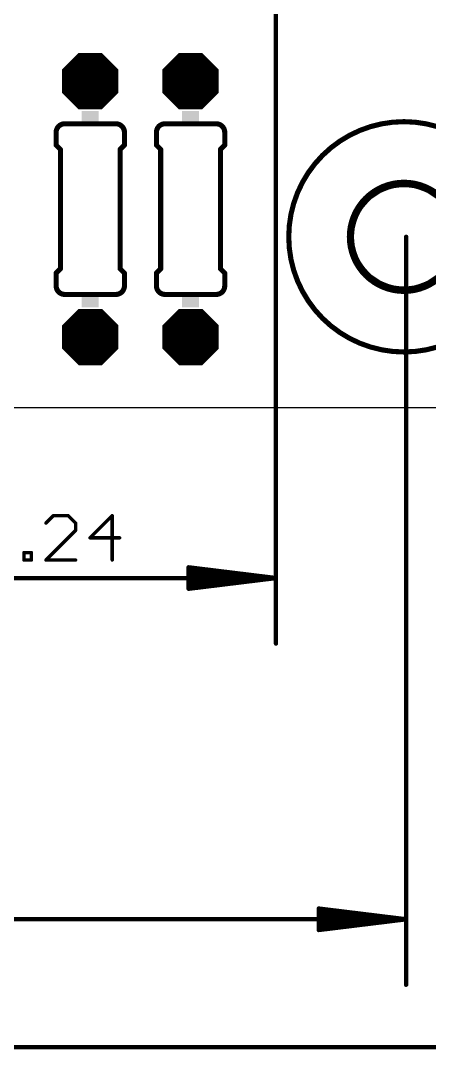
# Model space of a CAD drawing. Extents: x -31 to 85, y -21 to 97.
# Drawn here: x 32.85 to 45.02, y -19.12 to 11.52 of the extents above; entities that cross this region are included whole.
import ezdxf

# ---------------------------------------------------------------- set-up
doc = ezdxf.new("R2010")
doc.units = 0
for name, color, linetype in [('17', 82, 'CONTINUOUS'), ('20', 7, 'CONTINUOUS'), ('21', 253, 'CONTINUOUS'), ('47', 253, 'CONTINUOUS')]:
    doc.layers.add(name, color=color, linetype=linetype)

# ---------------------------------------------------------------- blocks, each defined once
blk = doc.blocks.new('RECT')
blk.add_solid([(-0.5, -0.5), (0.5, -0.5), (-0.5, 0.5), (0.5, 0.5)])
blk = doc.blocks.new('OCTAGONP')
at = {"const_width": 0.5}
blk.add_lwpolyline([(-0.25, -0.1036), (-0.25, 0.1036), (-0.1036, 0.25), (0.1036, 0.25), (0.25, 0.1036), (0.25, -0.1036), (0.1036, -0.25), (-0.1036, -0.25), (-0.25, -0.1036), (-0.25, 0.1036)], dxfattribs=at)

msp = doc.modelspace()

# ---------------------------------------------------------------- linework, layer by layer
at = {"layer": '20'}
msp.add_line((0.01, 0), (49.9745, 0), dxfattribs=at)
msp.add_circle((44.2595, 5.08), 1.5, dxfattribs=at)
at = {"layer": '21'}
for points, const_width in [([(44.2595, 1.651, 1), (44.2595, 8.509, 1), (44.2595, 1.651)], 0.1524), ([(34.163, 8.4455, 0.4142), (33.909, 8.1915)], 0.1524), ([(34.163, 8.4836, 1), (34.163, 8.4074)], 0.0762), ([(34.163, 8.4074, 1), (34.163, 8.4836)], 0.0762), ([(35.941, 8.1915, 0.4142), (35.687, 8.4455)], 0.1524), ([(35.687, 8.4836, 1), (35.687, 8.4074)], 0.0762), ([(35.687, 8.4074, 1), (35.687, 8.4836)], 0.0762), ([(37.1475, 8.4455, 0.4142), (36.8935, 8.1915)], 0.1524), ([(37.1475, 8.4836, 1), (37.1475, 8.4074)], 0.0762), ([(37.1475, 8.4074, 1), (37.1475, 8.4836)], 0.0762), ([(38.9255, 8.1915, 0.4142), (38.6715, 8.4455)], 0.1524), ([(38.6715, 8.4836, 1), (38.6715, 8.4074)], 0.0762), ([(38.6715, 8.4074, 1), (38.6715, 8.4836)], 0.0762), ([(33.9471, 8.1915, 1), (33.8709, 8.1915)], 0.0762), ([(33.8709, 8.1915, 1), (33.9471, 8.1915)], 0.0762), ([(35.9791, 8.1915, 1), (35.9029, 8.1915)], 0.0762), ([(35.9029, 8.1915, 1), (35.9791, 8.1915)], 0.0762), ([(36.9316, 8.1915, 1), (36.8554, 8.1915)], 0.0762), ([(36.8554, 8.1915, 1), (36.9316, 8.1915)], 0.0762), ([(38.9636, 8.1915, 1), (38.8874, 8.1915)], 0.0762), ([(38.8874, 8.1915, 1), (38.9636, 8.1915)], 0.0762), ([(33.8709, 7.8105, 1), (33.9471, 7.8105)], 0.0762), ([(33.9359, 7.8374, 1), (33.8821, 7.7836)], 0.0762), ([(34.0741, 7.6835, 1), (33.9979, 7.6835)], 0.0762), ([(34.0091, 7.6566, 1), (34.0629, 7.7104)], 0.0762), ([(35.8521, 7.6835, 1), (35.7759, 7.6835)], 0.0762), ([(35.7871, 7.7104, 1), (35.8409, 7.6566)], 0.0762), ([(35.9029, 7.8105, 1), (35.9791, 7.8105)], 0.0762), ([(35.9679, 7.7836, 1), (35.9141, 7.8374)], 0.0762), ([(36.8554, 7.8105, 1), (36.9316, 7.8105)], 0.0762), ([(36.9204, 7.8374, 1), (36.8666, 7.7836)], 0.0762), ([(37.0586, 7.6835, 1), (36.9824, 7.6835)], 0.0762), ([(36.9936, 7.6566, 1), (37.0474, 7.7104)], 0.0762), ([(38.8366, 7.6835, 1), (38.7604, 7.6835)], 0.0762), ([(38.7716, 7.7104, 1), (38.8254, 7.6566)], 0.0762), ([(38.8874, 7.8105, 1), (38.9636, 7.8105)], 0.0762), ([(38.9524, 7.7836, 1), (38.8986, 7.8374)], 0.0762), ([(44.2595, 3.48, 1), (44.2595, 6.68, 1), (44.2595, 3.48)], 0.2032), ([(33.9471, 4.0005, 1), (33.8709, 4.0005)], 0.0762), ([(33.8821, 4.0274, 1), (33.9359, 3.9736)], 0.0762), ([(33.9979, 4.1275, 1), (34.0741, 4.1275)], 0.0762), ([(34.0629, 4.1006, 1), (34.0091, 4.1544)], 0.0762), ([(35.7759, 4.1275, 1), (35.8521, 4.1275)], 0.0762), ([(35.8409, 4.1544, 1), (35.7871, 4.1006)], 0.0762), ([(35.9791, 4.0005, 1), (35.9029, 4.0005)], 0.0762), ([(35.9141, 3.9736, 1), (35.9679, 4.0274)], 0.0762), ([(36.9316, 4.0005, 1), (36.8554, 4.0005)], 0.0762), ([(36.8666, 4.0274, 1), (36.9204, 3.9736)], 0.0762), ([(36.9824, 4.1275, 1), (37.0586, 4.1275)], 0.0762), ([(37.0474, 4.1006, 1), (36.9936, 4.1544)], 0.0762), ([(38.7604, 4.1275, 1), (38.8366, 4.1275)], 0.0762), ([(38.8254, 4.1544, 1), (38.7716, 4.1006)], 0.0762), ([(38.9636, 4.0005, 1), (38.8874, 4.0005)], 0.0762), ([(38.8986, 3.9736, 1), (38.9524, 4.0274)], 0.0762), ([(33.909, 3.6195, 0.4142), (34.163, 3.3655)], 0.1524), ([(33.9471, 3.6195, 1), (33.8709, 3.6195)], 0.0762), ([(35.687, 3.3655, 0.4142), (35.941, 3.6195)], 0.1524), ([(35.9791, 3.6195, 1), (35.9029, 3.6195)], 0.0762), ([(36.8935, 3.6195, 0.4142), (37.1475, 3.3655)], 0.1524), ([(36.9316, 3.6195, 1), (36.8554, 3.6195)], 0.0762), ([(38.6715, 3.3655, 0.4142), (38.9255, 3.6195)], 0.1524), ([(38.9636, 3.6195, 1), (38.8874, 3.6195)], 0.0762), ([(33.8709, 3.6195, 1), (33.9471, 3.6195)], 0.0762), ([(34.163, 3.4036, 1), (34.163, 3.3274)], 0.0762), ([(34.163, 3.3274, 1), (34.163, 3.4036)], 0.0762), ([(35.687, 3.4036, 1), (35.687, 3.3274)], 0.0762), ([(35.687, 3.3274, 1), (35.687, 3.4036)], 0.0762), ([(35.9029, 3.6195, 1), (35.9791, 3.6195)], 0.0762), ([(36.8554, 3.6195, 1), (36.9316, 3.6195)], 0.0762), ([(37.1475, 3.4036, 1), (37.1475, 3.3274)], 0.0762), ([(37.1475, 3.3274, 1), (37.1475, 3.4036)], 0.0762), ([(38.6715, 3.4036, 1), (38.6715, 3.3274)], 0.0762), ([(38.6715, 3.3274, 1), (38.6715, 3.4036)], 0.0762), ([(38.8874, 3.6195, 1), (38.9636, 3.6195)], 0.0762)]:
    msp.add_lwpolyline(points, format="xyb", dxfattribs=dict(at, const_width=const_width))
at = {"layer": '21', "const_width": 0.1524}
for points in [[(34.163, 8.4455), (35.687, 8.4455)], [(37.1475, 8.4455), (38.6715, 8.4455)], [(33.909, 8.1915), (33.909, 7.8105)], [(35.941, 8.1915), (35.941, 7.8105)], [(36.8935, 8.1915), (36.8935, 7.8105)], [(38.9255, 8.1915), (38.9255, 7.8105)], [(34.036, 7.6835), (33.909, 7.8105)], [(34.036, 4.1275), (34.036, 7.6835)], [(35.814, 7.6835), (35.941, 7.8105)], [(35.814, 4.1275), (35.814, 7.6835)], [(37.0205, 7.6835), (36.8935, 7.8105)], [(37.0205, 4.1275), (37.0205, 7.6835)], [(38.7985, 7.6835), (38.9255, 7.8105)], [(38.7985, 4.1275), (38.7985, 7.6835)], [(34.036, 4.1275), (33.909, 4.0005)], [(33.909, 3.6195), (33.909, 4.0005)], [(35.814, 4.1275), (35.941, 4.0005)], [(35.941, 3.6195), (35.941, 4.0005)], [(37.0205, 4.1275), (36.8935, 4.0005)], [(36.8935, 3.6195), (36.8935, 4.0005)], [(38.7985, 4.1275), (38.9255, 4.0005)], [(38.9255, 3.6195), (38.9255, 4.0005)], [(34.163, 3.3655), (35.687, 3.3655)], [(37.1475, 3.3655), (38.6715, 3.3655)]]:
    msp.add_lwpolyline(points, dxfattribs=at)
at = {"layer": '47'}
for points, const_width in [([(40.4495, 19.685), (40.4495, -7.03)], 0.13), ([(44.323, 5.08), (44.323, -17.19)], 0.13), ([(33.8266, -3.2217), (33.6063, -3.442)], 0.1016), ([(34.2672, -3.2217), (33.8266, -3.2217)], 0.1016), ([(34.4876, -3.442), (34.2672, -3.2217)], 0.1016), ([(35.577, -3.2217), (34.916, -3.8826)], 0.1016), ([(35.577, -4.5436), (35.577, -3.2217)], 0.1016), ([(33.6063, -4.5436), (34.4876, -3.6623)], 0.1016), ([(34.4876, -3.6623), (34.4876, -3.442)], 0.1016), ([(34.916, -3.8826), (35.7973, -3.8826)], 0.1016), ([(32.9514, -4.5436), (32.9514, -4.3233)], 0.1016), ([(32.9514, -4.3233), (33.1717, -4.3233)], 0.1016), ([(33.1717, -4.3233), (33.1717, -4.5436)], 0.1016), ([(33.1717, -4.5436), (32.9514, -4.5436)], 0.1016), ([(34.4876, -4.5436), (33.6063, -4.5436)], 0.1016), ([(40.4495, -5.08), (37.8495, -4.7608)], 0.13), ([(37.8495, -4.7608), (37.8495, -5.3992)], 0.13), ([(40.4495, -5.08), (37.8495, -4.82)], 0.13), ([(40.4495, -5.08), (37.8495, -4.95)], 0.13), ([(25.2095, -5.08), (40.4495, -5.08)], 0.13), ([(37.8495, -5.3992), (40.4495, -5.08)], 0.13), ([(37.8495, -5.21), (40.4495, -5.08)], 0.13), ([(37.8495, -5.34), (40.4495, -5.08)], 0.13), ([(44.323, -15.24), (41.723, -14.9208)], 0.13), ([(41.723, -14.9208), (41.723, -15.5592)], 0.13), ([(44.323, -15.24), (41.723, -14.98)], 0.13), ([(0.01, -15.24), (44.323, -15.24)], 0.13), ([(44.323, -15.24), (41.723, -15.11)], 0.13), ([(41.723, -15.5592), (44.323, -15.24)], 0.13), ([(41.723, -15.37), (44.323, -15.24)], 0.13), ([(41.723, -15.5), (44.323, -15.24)], 0.13), ([(0.01, -19.05), (49.9745, -19.05)], 0.13)]:
    msp.add_lwpolyline(points, dxfattribs=dict(at, const_width=const_width))
for points, const_width in [([(44.3555, 5.08, 1), (44.2905, 5.08)], 0.065), ([(33.8266, -3.1963, 1), (33.8266, -3.2471)], 0.0508), ([(33.8446, -3.2396, 1), (33.8086, -3.2037)], 0.0508), ([(34.2852, -3.2037, 1), (34.2493, -3.2396)], 0.0508), ([(34.2672, -3.2471, 1), (34.2672, -3.1963)], 0.0508), ([(35.6024, -3.2217, 1), (35.5516, -3.2217)], 0.0508), ([(35.5949, -3.2396, 1), (35.559, -3.2037)], 0.0508), ([(33.5883, -3.424, 1), (33.6242, -3.46)], 0.0508), ([(34.513, -3.442, 1), (34.4622, -3.442)], 0.0508), ([(34.4622, -3.6623, 1), (34.513, -3.6623)], 0.0508), ([(34.4696, -3.46, 1), (34.5055, -3.424)], 0.0508), ([(34.5055, -3.6803, 1), (34.4696, -3.6444)], 0.0508), ([(34.916, -3.8572, 1), (34.916, -3.908)], 0.0508), ([(34.898, -3.8647, 1), (34.934, -3.9006)], 0.0508), ([(35.7973, -3.908, 1), (35.7973, -3.8572)], 0.0508), ([(32.9768, -4.3233, 1), (32.926, -4.3233)], 0.0508), ([(32.9514, -4.2979, 1), (32.9514, -4.3487)], 0.0508), ([(33.1971, -4.3233, 1), (33.1463, -4.3233)], 0.0508), ([(33.1717, -4.3487, 1), (33.1717, -4.2979)], 0.0508), ([(32.9514, -4.5182, 1), (32.9514, -4.569)], 0.0508), ([(32.926, -4.5436, 1), (32.9768, -4.5436)], 0.0508), ([(33.1463, -4.5436, 1), (33.1971, -4.5436)], 0.0508), ([(33.1717, -4.569, 1), (33.1717, -4.5182)], 0.0508), ([(33.5883, -4.5256, 1), (33.6242, -4.5616)], 0.0508), ([(33.6063, -4.5182, 1), (33.6063, -4.569)], 0.0508), ([(34.4876, -4.569, 1), (34.4876, -4.5182)], 0.0508), ([(35.5516, -4.5436, 1), (35.6024, -4.5436)], 0.0508), ([(37.8535, -4.7285, 1), (37.8455, -4.793)], 0.065), ([(37.882, -4.7608, 1), (37.817, -4.7608)], 0.065), ([(37.8527, -4.7877, 1), (37.8463, -4.8523)], 0.065), ([(37.8511, -4.9175, 1), (37.8479, -4.9825)], 0.065), ([(37.8479, -5.1775, 1), (37.8511, -5.2425)], 0.065), ([(40.4535, -5.1123, 1), (40.4455, -5.0477)], 0.065), ([(40.4455, -5.1123, 1), (40.4535, -5.0477)], 0.065), ([(40.4527, -5.1123, 1), (40.4463, -5.0477)], 0.065), ([(40.4463, -5.1123, 1), (40.4527, -5.0477)], 0.065), ([(40.4479, -5.1125, 1), (40.4511, -5.0475)], 0.065), ([(40.4511, -5.1125, 1), (40.4479, -5.0475)], 0.065), ([(40.4495, -5.1125, 1), (40.4495, -5.0475)], 0.065), ([(37.8463, -5.3077, 1), (37.8527, -5.3723)], 0.065), ([(37.8455, -5.367, 1), (37.8535, -5.4315)], 0.065), ([(37.817, -5.3992, 1), (37.882, -5.3992)], 0.065), ([(40.417, -7.03, 1), (40.482, -7.03)], 0.065), ([(41.727, -14.8885, 1), (41.719, -14.953)], 0.065), ([(41.7555, -14.9208, 1), (41.6905, -14.9208)], 0.065), ([(41.7262, -14.9477, 1), (41.7198, -15.0123)], 0.065), ([(41.7246, -15.0775, 1), (41.7214, -15.1425)], 0.065), ([(41.7214, -15.3375, 1), (41.7246, -15.4025)], 0.065), ([(44.327, -15.2723, 1), (44.319, -15.2077)], 0.065), ([(44.319, -15.2723, 1), (44.327, -15.2077)], 0.065), ([(44.3262, -15.2723, 1), (44.3198, -15.2077)], 0.065), ([(44.3198, -15.2723, 1), (44.3262, -15.2077)], 0.065), ([(44.3214, -15.2725, 1), (44.3246, -15.2075)], 0.065), ([(44.3246, -15.2725, 1), (44.3214, -15.2075)], 0.065), ([(44.323, -15.2725, 1), (44.323, -15.2075)], 0.065), ([(41.7198, -15.4677, 1), (41.7262, -15.5323)], 0.065), ([(41.719, -15.527, 1), (41.727, -15.5915)], 0.065), ([(41.6905, -15.5592, 1), (41.7555, -15.5592)], 0.065), ([(44.2905, -17.19, 1), (44.3555, -17.19)], 0.065)]:
    msp.add_lwpolyline(points, format="xyb", dxfattribs=dict(at, const_width=const_width))

# ---------------------------------------------------------------- block references
at = {"layer": '17', "xscale": 1.6764, "yscale": 1.6764, "rotation": 270}
for p in [(34.925, 9.7155), (34.925, 9.7155), (37.9095, 9.7155), (37.9095, 9.7155), (34.925, 2.0955), (34.925, 2.0955), (37.9095, 2.0955), (37.9095, 2.0955)]:
    msp.add_blockref('OCTAGONP', p, dxfattribs=at)
at = {"layer": '21', "xscale": 0.381, "yscale": 0.508, "rotation": 270}
for p in [(34.925, 8.636), (37.9095, 8.636), (34.925, 3.175), (37.9095, 3.175)]:
    msp.add_blockref('RECT', p, dxfattribs=at)

doc.saveas('drawing.dxf')
